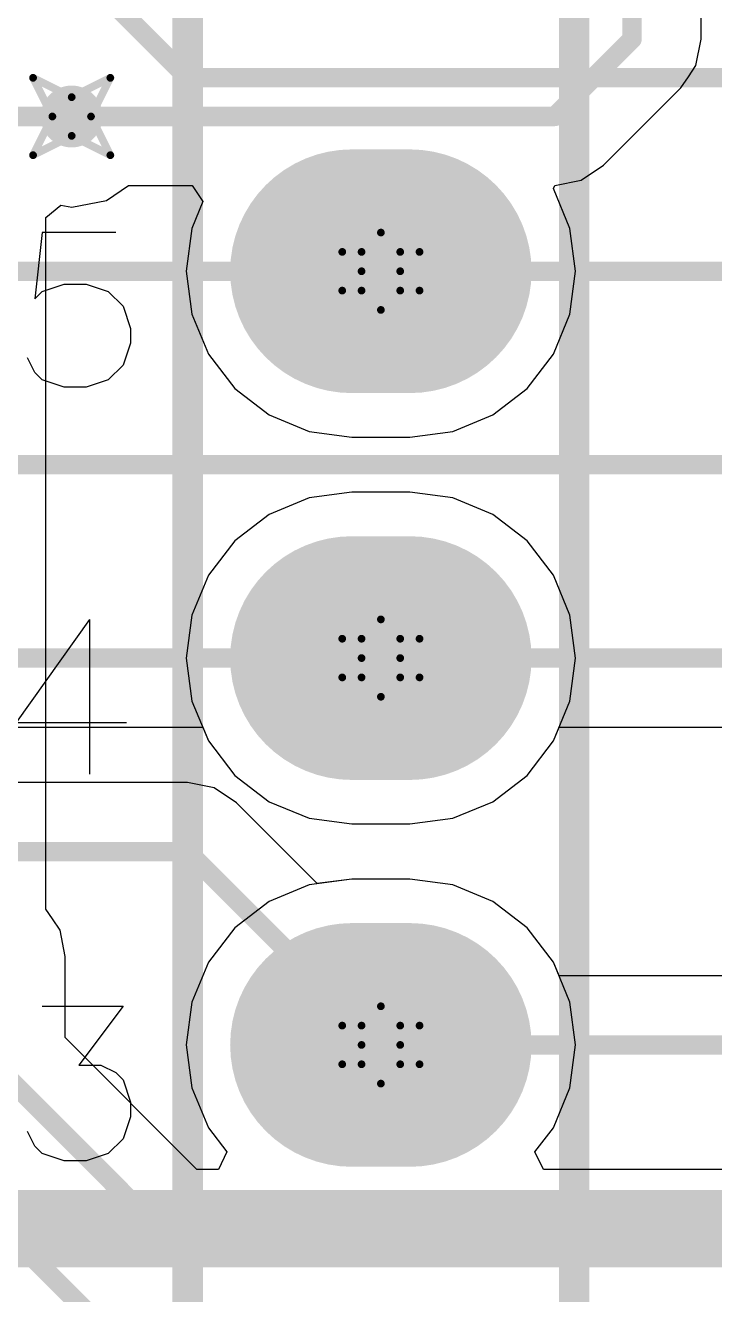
# Model space of a CAD drawing. Header units: millimetres. Extents: x 2.26 to 6.57, y 1.2 to 4.64.
# Drawn here: x 4.7163 to 4.8946, y 1.6386 to 1.9667 of the extents above; entities that cross this region are included whole.
import ezdxf

# ---------------------------------------------------------------- set-up
doc = ezdxf.new("R2010")
doc.units = ezdxf.units.MM
doc.header["$MEASUREMENT"] = 0
for name, color, linetype in [('BottomLayer', 5, 'Continuous'), ('BottomSolder', 6, 'Continuous'), ('DrillDrawing', 1, 'Continuous'), ('MultiLayer', 9, 'Continuous'), ('PadHoleLayer', 156, 'Continuous'), ('TopLayer', 1, 'Continuous'), ('TopOverlay', 2, 'Continuous'), ('TopSolder', 216, 'Continuous'), ('ViaHoleLayer', 16, 'Continuous')]:
    doc.layers.add(name, color=color, linetype=linetype)

# ---------------------------------------------------------------- blocks, each defined once
blk = doc.blocks.new('1_8P_FEMALE_58')
at = {"layer": 'BottomLayer', "const_width": 0.055}
for points in [[(0.3, 0.0075), (0.3, -0.0075)], [(0.4, 0.0075), (0.4, -0.0075)], [(0.5, 0.0075), (0.5, -0.0075)]]:
    blk.add_lwpolyline(points, dxfattribs=at)
at = {"layer": 'BottomLayer', "const_width": 0.0275}
for points in [[(0.28625, 0.0075, 1), (0.31375, 0.0075, 1)], [(0.38625, 0.0075, 1), (0.41375, 0.0075, 1)], [(0.48625, 0.0075, 1), (0.51375, 0.0075, 1)], [(0.28625, -0.0075, 1), (0.31375, -0.0075, 1)], [(0.38625, -0.0075, 1), (0.41375, -0.0075, 1)], [(0.48625, -0.0075, 1), (0.51375, -0.0075, 1)]]:
    blk.add_lwpolyline(points, format="xyb", close=True, dxfattribs=at)
at = {"layer": 'BottomSolder', "const_width": 0.063}
for points in [[(0.3, 0.0075), (0.3, -0.0075)], [(0.4, 0.0075), (0.4, -0.0075)], [(0.5, 0.0075), (0.5, -0.0075)]]:
    blk.add_lwpolyline(points, dxfattribs=at)
at = {"layer": 'BottomSolder', "const_width": 0.0315}
for points in [[(0.28425, 0.0075, 1), (0.31575, 0.0075, 1)], [(0.38425, 0.0075, 1), (0.41575, 0.0075, 1)], [(0.48425, 0.0075, 1), (0.51575, 0.0075, 1)], [(0.28425, -0.0075, 1), (0.31575, -0.0075, 1)], [(0.38425, -0.0075, 1), (0.41575, -0.0075, 1)], [(0.48425, -0.0075, 1), (0.51575, -0.0075, 1)]]:
    blk.add_lwpolyline(points, format="xyb", close=True, dxfattribs=at)
at = {"layer": 'MultiLayer', "const_width": 0.055}
for points in [[(0.3, 0.0075), (0.3, -0.0075)], [(0.4, 0.0075), (0.4, -0.0075)], [(0.5, 0.0075), (0.5, -0.0075)]]:
    blk.add_lwpolyline(points, dxfattribs=at)
at = {"layer": 'MultiLayer', "const_width": 0.0275}
for points in [[(0.28625, 0.0075, 1), (0.31375, 0.0075, 1)], [(0.38625, 0.0075, 1), (0.41375, 0.0075, 1)], [(0.48625, 0.0075, 1), (0.51375, 0.0075, 1)], [(0.28625, -0.0075, 1), (0.31375, -0.0075, 1)], [(0.38625, -0.0075, 1), (0.41375, -0.0075, 1)], [(0.48625, -0.0075, 1), (0.51375, -0.0075, 1)]]:
    blk.add_lwpolyline(points, format="xyb", close=True, dxfattribs=at)
at = {"layer": 'PadHoleLayer', "const_width": 0.02}
for points in [[(0.29, 0, 1), (0.31, 0, 1)], [(0.39, 0, 1), (0.41, 0, 1)], [(0.49, 0, 1), (0.51, 0, 1)]]:
    blk.add_lwpolyline(points, format="xyb", close=True, dxfattribs=at)
at = {"layer": 'TopLayer', "const_width": 0.055}
for points in [[(0.3, 0.0075), (0.3, -0.0075)], [(0.4, 0.0075), (0.4, -0.0075)], [(0.5, 0.0075), (0.5, -0.0075)]]:
    blk.add_lwpolyline(points, dxfattribs=at)
at = {"layer": 'TopLayer', "const_width": 0.0275}
for points in [[(0.28625, 0.0075, 1), (0.31375, 0.0075, 1)], [(0.38625, 0.0075, 1), (0.41375, 0.0075, 1)], [(0.48625, 0.0075, 1), (0.51375, 0.0075, 1)], [(0.28625, -0.0075, 1), (0.31375, -0.0075, 1)], [(0.38625, -0.0075, 1), (0.41375, -0.0075, 1)], [(0.48625, -0.0075, 1), (0.51375, -0.0075, 1)]]:
    blk.add_lwpolyline(points, format="xyb", close=True, dxfattribs=at)
at = {"layer": 'TopOverlay', "const_width": 0.00787}
for points in [[(-0.05, 0.05), (0.75, 0.05)], [(-0.05, -0.05), (0.75, -0.05)]]:
    blk.add_lwpolyline(points, dxfattribs=at)
at = {"layer": 'TopSolder', "const_width": 0.063}
for points in [[(0.3, 0.0075), (0.3, -0.0075)], [(0.4, 0.0075), (0.4, -0.0075)], [(0.5, 0.0075), (0.5, -0.0075)]]:
    blk.add_lwpolyline(points, dxfattribs=at)
at = {"layer": 'TopSolder', "const_width": 0.0315}
for points in [[(0.28425, 0.0075, 1), (0.31575, 0.0075, 1)], [(0.38425, 0.0075, 1), (0.41575, 0.0075, 1)], [(0.48425, 0.0075, 1), (0.51575, 0.0075, 1)], [(0.28425, -0.0075, 1), (0.31575, -0.0075, 1)], [(0.38425, -0.0075, 1), (0.41575, -0.0075, 1)], [(0.48425, -0.0075, 1), (0.51575, -0.0075, 1)]]:
    blk.add_lwpolyline(points, format="xyb", close=True, dxfattribs=at)

msp = doc.modelspace()

# ---------------------------------------------------------------- linework, layer by layer
at = {"layer": 'BottomLayer'}
for p, q in [((4.89111, 1.96315), (4.89111, 2.13218)), ((4.88975, 1.95632), (4.89111, 1.96315)), ((4.89111, 1.96315), (4.89111, 1.96315)), ((4.88782, 1.95343), (4.88975, 1.95632)), ((4.88588, 1.95053), (4.88782, 1.95343)), ((4.86588, 1.93053), (4.88588, 1.95053)), ((4.88588, 1.95053), (4.88588, 1.95053)), ((4.8601, 1.92667), (4.86588, 1.93053)), ((4.85327, 1.92531), (4.8601, 1.92667)), ((4.73724, 1.92148), (4.74296, 1.92531)), ((4.74296, 1.92531), (4.75944, 1.92531)), ((4.75944, 1.92531), (4.76222, 1.92115)), ((4.85289, 1.92458), (4.85325, 1.92531)), ((4.85717, 1.91424), (4.85289, 1.92458)), ((4.85325, 1.92531), (4.85327, 1.92531)), ((4.72161, 1.91708), (4.72548, 1.92025)), ((4.72548, 1.92025), (4.72827, 1.9197)), ((4.72827, 1.9197), (4.73724, 1.92148)), ((4.76222, 1.92115), (4.75936, 1.91424)), ((4.72161, 1.73826), (4.72161, 1.91708)), ((4.75936, 1.91424), (4.7579, 1.90315)), ((4.85863, 1.90315), (4.85717, 1.91424)), ((4.7579, 1.90315), (4.75936, 1.89205)), ((4.85717, 1.89205), (4.85863, 1.90315)), ((4.75936, 1.89205), (4.76364, 1.88172)), ((4.85289, 1.88172), (4.85717, 1.89205)), ((4.76364, 1.88172), (4.77046, 1.87284)), ((4.84608, 1.87284), (4.85289, 1.88172)), ((4.77046, 1.87284), (4.77933, 1.86603)), ((4.8372, 1.86603), (4.84608, 1.87284)), ((4.77933, 1.86603), (4.78967, 1.86174)), ((4.82686, 1.86174), (4.8372, 1.86603)), ((4.78967, 1.86174), (4.80077, 1.86028)), ((4.81577, 1.86028), (4.82686, 1.86174)), ((4.80077, 1.86028), (4.81577, 1.86028)), ((4.78967, 1.84456), (4.77933, 1.84027)), ((4.80077, 1.84602), (4.78967, 1.84456)), ((4.81577, 1.84602), (4.80077, 1.84602)), ((4.82686, 1.84456), (4.81577, 1.84602)), ((4.8372, 1.84027), (4.82686, 1.84456)), ((4.77933, 1.84027), (4.77046, 1.83346)), ((4.84608, 1.83346), (4.8372, 1.84027)), ((4.77046, 1.83346), (4.76364, 1.82458)), ((4.85289, 1.82458), (4.84608, 1.83346)), ((4.76364, 1.82458), (4.75936, 1.81424)), ((4.85717, 1.81424), (4.85289, 1.82458)), ((4.75936, 1.81424), (4.7579, 1.80315)), ((4.85863, 1.80315), (4.85717, 1.81424)), ((4.7579, 1.80315), (4.75936, 1.79205)), ((4.85717, 1.79205), (4.85863, 1.80315)), ((4.75936, 1.79205), (4.76364, 1.78172)), ((4.85289, 1.78172), (4.85717, 1.79205)), ((4.76364, 1.78172), (4.77046, 1.77284)), ((4.84608, 1.77284), (4.85289, 1.78172)), ((4.77046, 1.77284), (4.77933, 1.76603)), ((4.8372, 1.76603), (4.84608, 1.77284)), ((4.77933, 1.76603), (4.78967, 1.76174)), ((4.82686, 1.76174), (4.8372, 1.76603)), ((4.78967, 1.76174), (4.80077, 1.76028)), ((4.80077, 1.76028), (4.81577, 1.76028)), ((4.81577, 1.76028), (4.82686, 1.76174)), ((4.80077, 1.74602), (4.78967, 1.74456)), ((4.81577, 1.74602), (4.80077, 1.74602)), ((4.82686, 1.74456), (4.81577, 1.74602)), ((4.78967, 1.74456), (4.77933, 1.74027)), ((4.8372, 1.74027), (4.82686, 1.74456)), ((4.77933, 1.74027), (4.77046, 1.73346)), ((4.84608, 1.73346), (4.8372, 1.74027)), ((4.72332, 1.73571), (4.72161, 1.73826)), ((4.72525, 1.73281), (4.72332, 1.73571)), ((4.72661, 1.72598), (4.72525, 1.73281)), ((4.77046, 1.73346), (4.76364, 1.72458)), ((4.85289, 1.72458), (4.84608, 1.73346)), ((4.72661, 1.70504), (4.72661, 1.72598)), ((4.72661, 1.72598), (4.72661, 1.72598)), ((4.76364, 1.72458), (4.75936, 1.71424)), ((4.85717, 1.71424), (4.85289, 1.72458)), ((4.75936, 1.71424), (4.7579, 1.70315)), ((4.85863, 1.70315), (4.85717, 1.71424)), ((4.76066, 1.67099), (4.72661, 1.70504)), ((4.7579, 1.70315), (4.75936, 1.69205)), ((4.85717, 1.69205), (4.85863, 1.70315)), ((4.75936, 1.69205), (4.76364, 1.68172)), ((4.85289, 1.68172), (4.85717, 1.69205)), ((4.76364, 1.68172), (4.76843, 1.67548)), ((4.8481, 1.67548), (4.85289, 1.68172)), ((4.76843, 1.67548), (4.76622, 1.67099)), ((4.85032, 1.67099), (4.8481, 1.67548)), ((4.76622, 1.67099), (4.76066, 1.67099)), ((4.96622, 1.67099), (4.85032, 1.67099))]:
    msp.add_line(p, q, dxfattribs=at)
at = {"layer": 'BottomLayer', "const_width": 0.005}
for points in [[(4.87327, 1.96315), (4.87327, 2.16815)], [(4.85327, 1.94315), (4.87327, 1.96315)], [(4.72827, 1.94315), (4.85327, 1.94315)], [(4.66327, 1.70315), (4.76327, 1.60315)], [(4.70877, 1.69765), (4.75327, 1.65315)], [(4.75327, 1.65315), (5.09827, 1.65315)]]:
    msp.add_lwpolyline(points, dxfattribs=at)
at = {"layer": 'BottomLayer'}
for points, const_width in [([(4.87202, 1.96315, 1), (4.87452, 1.96315, 1)], 0.0025), ([(4.87202, 1.96315, 1), (4.87452, 1.96315, 1)], 0.0025), ([(4.72427, 1.94315, 1), (4.73227, 1.94315, 1)], 0.008), ([(4.72702, 1.94315, 1), (4.72952, 1.94315, 1)], 0.0025), ([(4.85202, 1.94315, 1), (4.85452, 1.94315, 1)], 0.0025), ([(4.85202, 1.94315, 1), (4.85452, 1.94315, 1)], 0.0025), ([(4.75202, 1.65315, 1), (4.75452, 1.65315, 1)], 0.0025), ([(4.75202, 1.65315, 1), (4.75452, 1.65315, 1)], 0.0025)]:
    msp.add_lwpolyline(points, format="xyb", close=True, dxfattribs=dict(at, const_width=const_width))
at = {"layer": 'DrillDrawing', "const_width": 0.002}
for points in [[(4.71827, 1.95315), (4.72827, 1.94815)], [(4.71827, 1.95315), (4.72327, 1.94315)], [(4.72827, 1.94815), (4.73827, 1.95315)], [(4.73327, 1.94315), (4.73827, 1.95315)], [(4.71827, 1.93315), (4.72327, 1.94315)], [(4.73327, 1.94315), (4.73827, 1.93315)], [(4.71827, 1.93315), (4.72827, 1.93815)], [(4.72827, 1.93815), (4.73827, 1.93315)], [(4.80327, 1.90815), (4.80827, 1.91315)], [(4.80827, 1.91315), (4.81327, 1.90815)], [(4.79827, 1.90815), (4.80327, 1.90315)], [(4.79827, 1.90815), (4.80327, 1.90815)], [(4.81327, 1.90815), (4.81827, 1.90815)], [(4.81327, 1.90315), (4.81827, 1.90815)], [(4.79827, 1.89815), (4.80327, 1.90315)], [(4.81327, 1.90315), (4.81827, 1.89815)], [(4.79827, 1.89815), (4.80327, 1.89815)], [(4.80327, 1.89815), (4.80827, 1.89315)], [(4.80827, 1.89315), (4.81327, 1.89815)], [(4.81327, 1.89815), (4.81827, 1.89815)], [(4.80327, 1.80815), (4.80827, 1.81315)], [(4.80827, 1.81315), (4.81327, 1.80815)], [(4.79827, 1.80815), (4.80327, 1.80315)], [(4.79827, 1.80815), (4.80327, 1.80815)], [(4.81327, 1.80815), (4.81827, 1.80815)], [(4.81327, 1.80315), (4.81827, 1.80815)], [(4.79827, 1.79815), (4.80327, 1.80315)], [(4.81327, 1.80315), (4.81827, 1.79815)], [(4.79827, 1.79815), (4.80327, 1.79815)], [(4.80327, 1.79815), (4.80827, 1.79315)], [(4.80827, 1.79315), (4.81327, 1.79815)], [(4.81327, 1.79815), (4.81827, 1.79815)], [(4.80327, 1.70815), (4.80827, 1.71315)], [(4.80827, 1.71315), (4.81327, 1.70815)], [(4.79827, 1.70815), (4.80327, 1.70315)], [(4.79827, 1.70815), (4.80327, 1.70815)], [(4.81327, 1.70815), (4.81827, 1.70815)], [(4.81327, 1.70315), (4.81827, 1.70815)], [(4.79827, 1.69815), (4.80327, 1.70315)], [(4.81327, 1.70315), (4.81827, 1.69815)], [(4.79827, 1.69815), (4.80327, 1.69815)], [(4.80327, 1.69815), (4.80827, 1.69315)], [(4.80827, 1.69315), (4.81327, 1.69815)], [(4.81327, 1.69815), (4.81827, 1.69815)]]:
    msp.add_lwpolyline(points, dxfattribs=at)
at = {"layer": 'DrillDrawing', "const_width": 0.001}
for points in [[(4.71777, 1.95315, 1), (4.71877, 1.95315, 1)], [(4.71777, 1.95315, 1), (4.71877, 1.95315, 1)], [(4.73777, 1.95315, 1), (4.73877, 1.95315, 1)], [(4.73777, 1.95315, 1), (4.73877, 1.95315, 1)], [(4.72777, 1.94815, 1), (4.72877, 1.94815, 1)], [(4.72777, 1.94815, 1), (4.72877, 1.94815, 1)], [(4.72277, 1.94315, 1), (4.72377, 1.94315, 1)], [(4.72277, 1.94315, 1), (4.72377, 1.94315, 1)], [(4.73277, 1.94315, 1), (4.73377, 1.94315, 1)], [(4.73277, 1.94315, 1), (4.73377, 1.94315, 1)], [(4.72777, 1.93815, 1), (4.72877, 1.93815, 1)], [(4.72777, 1.93815, 1), (4.72877, 1.93815, 1)], [(4.71777, 1.93315, 1), (4.71877, 1.93315, 1)], [(4.71777, 1.93315, 1), (4.71877, 1.93315, 1)], [(4.73777, 1.93315, 1), (4.73877, 1.93315, 1)], [(4.73777, 1.93315, 1), (4.73877, 1.93315, 1)], [(4.80777, 1.91315, 1), (4.80877, 1.91315, 1)], [(4.80777, 1.91315, 1), (4.80877, 1.91315, 1)], [(4.79777, 1.90815, 1), (4.79877, 1.90815, 1)], [(4.79777, 1.90815, 1), (4.79877, 1.90815, 1)], [(4.80277, 1.90815, 1), (4.80377, 1.90815, 1)], [(4.80277, 1.90815, 1), (4.80377, 1.90815, 1)], [(4.81277, 1.90815, 1), (4.81377, 1.90815, 1)], [(4.81277, 1.90815, 1), (4.81377, 1.90815, 1)], [(4.81777, 1.90815, 1), (4.81877, 1.90815, 1)], [(4.81777, 1.90815, 1), (4.81877, 1.90815, 1)], [(4.80277, 1.90315, 1), (4.80377, 1.90315, 1)], [(4.80277, 1.90315, 1), (4.80377, 1.90315, 1)], [(4.81277, 1.90315, 1), (4.81377, 1.90315, 1)], [(4.81277, 1.90315, 1), (4.81377, 1.90315, 1)], [(4.79777, 1.89815, 1), (4.79877, 1.89815, 1)], [(4.79777, 1.89815, 1), (4.79877, 1.89815, 1)], [(4.80277, 1.89815, 1), (4.80377, 1.89815, 1)], [(4.80277, 1.89815, 1), (4.80377, 1.89815, 1)], [(4.81277, 1.89815, 1), (4.81377, 1.89815, 1)], [(4.81277, 1.89815, 1), (4.81377, 1.89815, 1)], [(4.81777, 1.89815, 1), (4.81877, 1.89815, 1)], [(4.81777, 1.89815, 1), (4.81877, 1.89815, 1)], [(4.80777, 1.89315, 1), (4.80877, 1.89315, 1)], [(4.80777, 1.89315, 1), (4.80877, 1.89315, 1)], [(4.80777, 1.81315, 1), (4.80877, 1.81315, 1)], [(4.80777, 1.81315, 1), (4.80877, 1.81315, 1)], [(4.79777, 1.80815, 1), (4.79877, 1.80815, 1)], [(4.79777, 1.80815, 1), (4.79877, 1.80815, 1)], [(4.80277, 1.80815, 1), (4.80377, 1.80815, 1)], [(4.80277, 1.80815, 1), (4.80377, 1.80815, 1)], [(4.81277, 1.80815, 1), (4.81377, 1.80815, 1)], [(4.81277, 1.80815, 1), (4.81377, 1.80815, 1)], [(4.81777, 1.80815, 1), (4.81877, 1.80815, 1)], [(4.81777, 1.80815, 1), (4.81877, 1.80815, 1)], [(4.80277, 1.80315, 1), (4.80377, 1.80315, 1)], [(4.80277, 1.80315, 1), (4.80377, 1.80315, 1)], [(4.81277, 1.80315, 1), (4.81377, 1.80315, 1)], [(4.81277, 1.80315, 1), (4.81377, 1.80315, 1)], [(4.79777, 1.79815, 1), (4.79877, 1.79815, 1)], [(4.79777, 1.79815, 1), (4.79877, 1.79815, 1)], [(4.80277, 1.79815, 1), (4.80377, 1.79815, 1)], [(4.80277, 1.79815, 1), (4.80377, 1.79815, 1)], [(4.81277, 1.79815, 1), (4.81377, 1.79815, 1)], [(4.81277, 1.79815, 1), (4.81377, 1.79815, 1)], [(4.81777, 1.79815, 1), (4.81877, 1.79815, 1)], [(4.81777, 1.79815, 1), (4.81877, 1.79815, 1)], [(4.80777, 1.79315, 1), (4.80877, 1.79315, 1)], [(4.80777, 1.79315, 1), (4.80877, 1.79315, 1)], [(4.80777, 1.71315, 1), (4.80877, 1.71315, 1)], [(4.80777, 1.71315, 1), (4.80877, 1.71315, 1)], [(4.79777, 1.70815, 1), (4.79877, 1.70815, 1)], [(4.79777, 1.70815, 1), (4.79877, 1.70815, 1)], [(4.80277, 1.70815, 1), (4.80377, 1.70815, 1)], [(4.80277, 1.70815, 1), (4.80377, 1.70815, 1)], [(4.81277, 1.70815, 1), (4.81377, 1.70815, 1)], [(4.81277, 1.70815, 1), (4.81377, 1.70815, 1)], [(4.81777, 1.70815, 1), (4.81877, 1.70815, 1)], [(4.81777, 1.70815, 1), (4.81877, 1.70815, 1)], [(4.80277, 1.70315, 1), (4.80377, 1.70315, 1)], [(4.80277, 1.70315, 1), (4.80377, 1.70315, 1)], [(4.81277, 1.70315, 1), (4.81377, 1.70315, 1)], [(4.81277, 1.70315, 1), (4.81377, 1.70315, 1)], [(4.79777, 1.69815, 1), (4.79877, 1.69815, 1)], [(4.79777, 1.69815, 1), (4.79877, 1.69815, 1)], [(4.80277, 1.69815, 1), (4.80377, 1.69815, 1)], [(4.80277, 1.69815, 1), (4.80377, 1.69815, 1)], [(4.81277, 1.69815, 1), (4.81377, 1.69815, 1)], [(4.81277, 1.69815, 1), (4.81377, 1.69815, 1)], [(4.81777, 1.69815, 1), (4.81877, 1.69815, 1)], [(4.81777, 1.69815, 1), (4.81877, 1.69815, 1)], [(4.80777, 1.69315, 1), (4.80877, 1.69315, 1)], [(4.80777, 1.69315, 1), (4.80877, 1.69315, 1)]]:
    msp.add_lwpolyline(points, format="xyb", close=True, dxfattribs=at)
at = {"layer": 'MultiLayer', "const_width": 0.008}
msp.add_lwpolyline([(4.72427, 1.94315, 1), (4.73227, 1.94315, 1)], format="xyb", close=True, dxfattribs=at)
at = {"layer": 'TopLayer'}
for p, q in [((4.67928, 1.78531), (4.76216, 1.78531)), ((4.76216, 1.78531), (4.76364, 1.78172)), ((4.85289, 1.78172), (4.85438, 1.78531)), ((4.85438, 1.78531), (4.96216, 1.78531)), ((4.76364, 1.78172), (4.77046, 1.77284)), ((4.84608, 1.77284), (4.85289, 1.78172)), ((4.77046, 1.77284), (4.77933, 1.76603)), ((4.8372, 1.76603), (4.84608, 1.77284)), ((4.75827, 1.77099), (4.63796, 1.77099)), ((4.7651, 1.76963), (4.75827, 1.77099)), ((4.77088, 1.76577), (4.7651, 1.76963)), ((4.79181, 1.74484), (4.77088, 1.76577)), ((4.77933, 1.76603), (4.78967, 1.76174)), ((4.82686, 1.76174), (4.8372, 1.76603)), ((4.78967, 1.76174), (4.80077, 1.76028)), ((4.80077, 1.76028), (4.81577, 1.76028)), ((4.81577, 1.76028), (4.82686, 1.76174)), ((4.80077, 1.74602), (4.79181, 1.74484)), ((4.81577, 1.74602), (4.80077, 1.74602)), ((4.82686, 1.74456), (4.81577, 1.74602)), ((4.8372, 1.74027), (4.82686, 1.74456)), ((4.84608, 1.73346), (4.8372, 1.74027)), ((4.85289, 1.72458), (4.84608, 1.73346)), ((4.85438, 1.72099), (4.85289, 1.72458)), ((4.96216, 1.72099), (4.85438, 1.72099))]:
    msp.add_line(p, q, dxfattribs=at)
for points, const_width in [([(4.73327, 1.97815), (4.75827, 1.95315)], 0.005), ([(4.75827, 1.95315), (5.09827, 1.95315)], 0.005), ([(4.71327, 1.94315), (4.72827, 1.94315)], 0.005), ([(4.52827, 1.90315), (4.80827, 1.90315)], 0.005), ([(4.80827, 1.90315), (5.00827, 1.90315)], 0.005), ([(4.67827, 1.85315), (5.09827, 1.85315)], 0.005), ([(4.67928, 1.80315), (4.80827, 1.80315)], 0.005), ([(4.80827, 1.80315), (5.00827, 1.80315)], 0.005), ([(4.62327, 1.75315), (4.75827, 1.75315)], 0.005), ([(4.75827, 1.75315), (4.80827, 1.70315)], 0.005), ([(4.80827, 1.70315), (5.00827, 1.70315)], 0.005), ([(4.33077, 1.65565), (5.10077, 1.65565)], 0.02)]:
    msp.add_lwpolyline(points, dxfattribs=dict(at, const_width=const_width))
for points, const_width in [([(4.75702, 1.95315, 1), (4.75952, 1.95315, 1)], 0.0025), ([(4.75702, 1.95315, 1), (4.75952, 1.95315, 1)], 0.0025), ([(4.72427, 1.94315, 1), (4.73227, 1.94315, 1)], 0.008), ([(4.72702, 1.94315, 1), (4.72952, 1.94315, 1)], 0.0025), ([(4.80702, 1.90315, 1), (4.80952, 1.90315, 1)], 0.0025), ([(4.80702, 1.90315, 1), (4.80952, 1.90315, 1)], 0.0025), ([(4.80702, 1.80315, 1), (4.80952, 1.80315, 1)], 0.0025), ([(4.80702, 1.80315, 1), (4.80952, 1.80315, 1)], 0.0025), ([(4.75702, 1.75315, 1), (4.75952, 1.75315, 1)], 0.0025), ([(4.75702, 1.75315, 1), (4.75952, 1.75315, 1)], 0.0025), ([(4.80702, 1.70315, 1), (4.80952, 1.70315, 1)], 0.0025), ([(4.80702, 1.70315, 1), (4.80952, 1.70315, 1)], 0.0025)]:
    msp.add_lwpolyline(points, format="xyb", close=True, dxfattribs=dict(at, const_width=const_width))
at = {"layer": 'TopOverlay'}
for p, q in [((4.72061, 1.91314), (4.7187, 1.896)), ((4.73965, 1.91314), (4.72061, 1.91314)), ((4.72061, 1.89791), (4.72632, 1.89981)), ((4.72632, 1.89981), (4.73203, 1.89981)), ((4.73203, 1.89981), (4.73775, 1.89791)), ((4.7187, 1.896), (4.72061, 1.89791)), ((4.73775, 1.89791), (4.74156, 1.8941)), ((4.74156, 1.8941), (4.74346, 1.88838)), ((4.74346, 1.88838), (4.74346, 1.88458)), ((4.74346, 1.88458), (4.74156, 1.87886)), ((4.7187, 1.87696), (4.7168, 1.88077)), ((4.72061, 1.87505), (4.7187, 1.87696)), ((4.74156, 1.87886), (4.73775, 1.87505)), ((4.72632, 1.87315), (4.72061, 1.87505)), ((4.73775, 1.87505), (4.73203, 1.87315)), ((4.73203, 1.87315), (4.72632, 1.87315)), ((4.73292, 1.81314), (4.71388, 1.78648)), ((4.73292, 1.81314), (4.73292, 1.77315)), ((4.71388, 1.78648), (4.74244, 1.78648)), ((4.72061, 1.71314), (4.74156, 1.71314)), ((4.74156, 1.71314), (4.73013, 1.69791)), ((4.73013, 1.69791), (4.73584, 1.69791)), ((4.73584, 1.69791), (4.73965, 1.696)), ((4.73965, 1.696), (4.74156, 1.6941)), ((4.74156, 1.6941), (4.74346, 1.68838)), ((4.74346, 1.68838), (4.74346, 1.68458)), ((4.74346, 1.68458), (4.74156, 1.67886)), ((4.7187, 1.67696), (4.7168, 1.68077)), ((4.72061, 1.67505), (4.7187, 1.67696)), ((4.74156, 1.67886), (4.73775, 1.67505)), ((4.72632, 1.67315), (4.72061, 1.67505)), ((4.73775, 1.67505), (4.73203, 1.67315)), ((4.73203, 1.67315), (4.72632, 1.67315))]:
    msp.add_line(p, q, dxfattribs=at)
at = {"layer": 'ViaHoleLayer', "const_width": 0.004}
msp.add_lwpolyline([(4.72627, 1.94315, 1), (4.73027, 1.94315, 1)], format="xyb", close=True, dxfattribs=at)

# ---------------------------------------------------------------- block references
at = {"rotation": 90}
msp.add_blockref('1_8P_FEMALE_58', (4.80827, 1.40315), dxfattribs=at)

doc.saveas('drawing.dxf')
